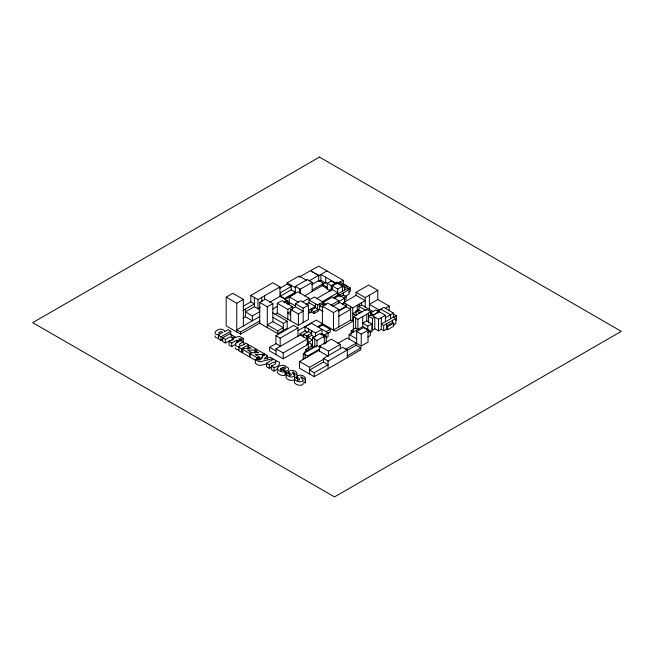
<?xml version="1.0" encoding="UTF-8"?>
<svg xmlns="http://www.w3.org/2000/svg" width="654" height="654" viewBox="0 0 654 654"><rect width="100%" height="100%" fill="white"/><g stroke="black" fill="none" stroke-linecap="round" stroke-linejoin="round"><path stroke-width="0.98" d="M303.203 383.457L303.186 383.963C301.208 387.086 292.649 384.274 294.578 380.653L294.578 377.137L297.521 378.543L297.521 380.301M214.888 335.837L215.387 337.309L218.411 338.388M235.203 347.617L235.702 349.064L238.873 350.143M277.566 370.859L277.206 372.028C278.432 374.873 282.291 375.911 285.193 375.396L285.193 371.873L282.773 370.189L280.893 369.853A1.815 1.046 0 0 1 280.501 368.627L280.95 368.227L286.378 371.366L287.834 370.393L288.496 369.608L288.488 368.071L284.629 365.602A4.823 2.788 0 0 0 281.58 365.373L278.849 366.256L277.206 368.504C278.432 371.349 282.291 372.388 285.193 371.873M294.079 375.004C295.24 370.123 289.174 371.529 294.872 375.126L294.856 375.633C292.878 378.756 284.318 375.944 286.248 372.322L289.191 373.728C289.444 377.08 293.932 374.742 289.06 372.551A2.927 1.692 0 0 1 289.093 371.137C291.373 369.028 298.24 371.21 296.9 374.579L296.9 378.102L294.782 377.096M297.521 378.543C297.774 381.895 302.262 379.557 297.39 377.358A2.927 1.692 0 0 1 297.423 375.944C299.704 373.835 306.562 376.025 305.23 379.385L305.23 382.909L303.113 381.903M305.23 382.909L305.655 381.887L305.255 380.963M267.396 359.071L267.396 355.547L264.535 353.896L260.431 359.692L258.641 359.749L257.03 358.67L255.354 359.888L255.354 363.411L258.42 365.177L260.954 365.316L267.224 363.73M286.248 375.846C284.384 379.394 292.174 381.862 294.586 379.614M294.578 377.137C292.649 380.759 301.208 383.563 303.186 380.44L303.203 379.933C297.513 374.292 302.827 377.562 305.23 379.385M267.396 355.547L264.142 359.103L270.208 357.166L272.873 358.711L259.793 361.899L255.354 359.888M287.834 373.908L288.7 372.363L288.21 371.202M259.9 322.986L240.541 334.153L226.194 325.872L226.194 297.129L232.808 293.311L243.378 299.409L243.378 326.019M226.194 297.129L236.764 303.227L243.378 299.409M243.1 306.325L250.825 301.87L250.825 295.445L272.8 282.757L279.953 286.885L279.953 296.36L269.726 302.262M250.825 295.445L257.97 299.573L279.953 286.885M279.675 288.422L287.122 284.122L287.122 282.904L299.082 275.996L306.473 280.264M299.082 277.222L310.527 270.617L318.735 275.35L318.735 280.55L311.696 284.621M242.936 310.552L254.398 303.93L250.825 301.87M272.554 312.751L287.171 321.188L287.171 328.218L277.762 333.654L259.703 323.231L259.703 302.434L265.287 299.213L272.89 303.595L272.89 321.637L283.346 327.679L277.762 330.899L267.298 324.858L272.89 321.637M259.687 309.734L254.398 306.685L245.389 311.884L252.387 315.923L259.752 311.664M284.572 299.663L295.33 293.45L295.33 286.419L307.298 279.511L312.179 282.332L312.179 291.504M260.267 307.421L257.97 308.745L257.97 299.573M280.468 296.074L291.226 289.861L295.33 292.232L284.572 298.445L280.468 296.074L280.468 292.706L291.226 286.493L287.122 284.122M242.936 318.196L245.389 316.773L252.387 320.812L252.387 315.923M309.056 280.942L318.735 275.35M326.951 270.919L318.735 275.661L314.631 273.29M259.703 302.434L267.298 306.824L272.89 303.595M222.597 339.491L220.97 340.432L218.436 338.968L218.436 335.445L219.482 334.84C209.084 334.807 219.466 325.978 223.954 330.344A3.695 2.134 0 0 1 224.616 331.643L228.001 329.69L230.731 331.276L230.731 334.791M295.33 286.419L300.219 289.24L312.179 282.332M290.687 320.852L290.687 309.538L298.396 313.985L303.162 311.239L295.453 306.783L295.453 303.726L300.701 300.693L308.41 305.148L308.41 319.52L298.396 325.3L277.288 313.119L277.288 303.333L282.054 300.578L292.591 306.661L292.591 309.416M286.885 303.137L289.191 304.47L289.191 296.826L297.93 291.774L309.048 298.199L309.048 302.786L315.408 306.456L309.089 310.11L309.089 313.168L311.198 311.95L314.043 313.593L318.261 311.157L318.261 309.326L315.408 307.682L311.198 310.119L314.043 311.762L318.261 309.326M218.436 335.445L220.97 336.908L230.731 331.276M318.735 281.473L320.861 280.247L325.741 283.068L325.741 277.255M222.654 337.873L229.718 333.793L232.26 335.257L231.099 335.927L233.535 335.894L235.072 337.129L232.301 337.758C230.233 335.608 227.339 338.658 225.377 339.451L222.654 337.873L222.654 341.396L225.377 342.974L229.276 340.84L231.164 340.521M259.752 316.561L236.764 329.837L240.541 332.019L259.9 320.844M272.726 309.023L277.288 306.391M283.803 302.63L287.302 300.603L287.302 303.358M312.179 289.975L323.624 283.37L323.624 284.286M287.981 304.641L290.605 303.129L295.657 306.039M304.486 295.943L322.234 285.7L327.695 288.855L327.213 289.133L327.213 283.321L331.202 281.016L331.202 280.411M233.053 339.769L233.053 338.004L235.031 336.859L236.045 337.448L238.015 336.573L239.863 336.581L243.321 338.543L243.321 342.067M275.007 314.435L277.288 313.119M235.931 344.168L231.696 346.62L228.974 345.05L228.974 341.527L234.058 338.592L233.053 338.004M277.288 303.333L287.825 309.416L292.591 306.661M302.728 301.846L309.048 298.199M335.15 283.305L337.276 282.078L344.625 286.321L344.625 289.992M228.974 341.527L231.696 343.097L236.781 340.162L238.072 340.906L240.051 339.761L240.051 341.519M331.202 289.297L331.202 285.626L335.191 283.321L335.191 282.708M290.687 309.538L295.453 306.783M316.888 298.445L332.257 289.567L332.257 285.896L337.006 283.157L342.5 286.329L342.5 291.218M338.151 283.1L339.908 282.095L347.258 286.338L347.258 288.471L337.75 293.965L339.589 295.028L349.097 289.542L349.097 294.128L345.001 296.491M343.366 284.065L343.366 280.402L339.908 282.095M291.005 311.247L287.825 313.086L290.687 314.729M329.82 291.521L329.82 290.09L332.796 288.373M305.892 304.609L309.048 302.786M243.746 344.535L243.746 341.895C234.508 345.304 242.111 347.331 245.79 343.072L248.504 344.642L248.504 347.282M295.453 303.726L303.162 308.181L308.41 305.148M332.257 285.896L337.75 289.068L342.5 286.329M243.198 351.223L241.432 352.244L238.906 350.781L238.906 347.258L240.051 346.595C232.726 347.168 234.876 341.404 241.024 340.317L243.746 341.895M342.5 287.547L344.625 286.321M344.625 287.85L347.258 286.338M272.89 317.353L283.346 323.395L287.171 321.188M322.381 301.617L337.75 292.739L332.257 289.567M238.906 347.258L241.432 348.721L248.504 344.642M322.921 301.927L314.345 296.973L309.048 300.031L317.623 304.985L322.921 301.927L322.921 304.372M242.503 349.342L249.55 353.405L249.55 356.929L242.503 352.858L242.503 349.342L244.261 348.32L251.111 348.28L247.989 346.481L247.989 349.122M247.989 346.481L249.844 345.41L256.401 349.195L256.401 350.961M333.483 297.652L337.75 295.183L338.976 295.894M348.026 289.256L350.323 287.923L350.323 291.292L348.786 292.174M333.769 298.698L339.589 295.33L344.625 298.24L344.625 302.516L342.124 303.963M322.406 323.648L322.406 306.219L327.826 303.088L338.862 309.465L338.862 326.894M340.342 296.728L343.358 294.995L346.13 296.589L346.13 299.041L344.625 299.908M318.31 310.397L319.675 309.604L322.962 311.5M276.013 354.632L276.013 348.819L300.112 334.913L307.298 339.058L307.298 344.871L283.198 358.784L269.652 350.961L269.652 347.29L275.939 343.661L275.939 335.715L293.752 325.43L298.003 327.883L298.003 336.745M330.989 305.189L338.797 300.685L338.797 303.317M343.873 297.897L346.13 296.589M249.55 353.405L251.398 352.334L247.613 350.152L254.815 350.111L256.401 349.195M338.797 301.6L344.625 298.24M343.579 304.699L343.579 302.557L352.759 307.854L365.218 300.66L356.038 295.363L356.038 292.305L368.619 285.038L377.799 290.343L377.799 299.516L389.204 306.097L389.204 310.683M255.371 360.289L250.09 357.239L250.09 353.716L251.847 352.702L258.698 352.661L255.575 350.855L255.575 352.62M255.575 350.855L257.423 349.792L263.979 353.577L263.979 355.335M332.87 306.293L339.606 302.401L346.162 306.186L338.592 310.56M275.939 335.715L280.19 338.167L298.003 327.883M343.579 302.557L356.307 295.207M298.085 330.572L316.266 320.076L335.559 331.243L352.759 321.31L352.759 307.854M300.112 334.913L300.112 333.687L305.009 330.859L305.009 326.886L311.369 323.215L328.071 332.821L328.071 336.802L326.321 337.807M322.406 306.219L333.45 312.596L338.862 309.465M258.984 360.24L258.984 356.716L255.191 354.525L262.401 354.493L263.979 353.577M250.09 353.716L257.128 357.787L258.984 356.716M338.592 311.173L346.162 306.8L350.65 309.391L338.862 316.193M356.038 292.305L365.218 297.603L377.799 290.343M303.701 334.235L308.606 331.406L311.672 333.172L306.767 336.001L303.701 334.235L303.701 336.982M317.484 326.714L322.618 323.746L322.618 324.973L330.188 329.338L330.188 332.093L327.621 333.573M318.343 327.441L322.618 324.973M373.074 311.517L361.597 304.895L358.989 306.399L366.052 310.478M305.009 326.886L315.596 332.992L321.956 329.322L321.956 333.605L326.191 336.05L326.191 342.778L324.597 343.693M314.811 337.129L311.672 335.314L308.026 337.415L311.958 339.688L311.958 340.293L308.312 342.402L308.312 348.206M276.013 348.819L283.198 352.972L307.298 339.058M356.168 315.719L356.168 310.822L358.098 309.71L361.801 311.852M271.827 366.853L269.284 368.325L266.57 366.755L266.57 363.232L273.642 359.152L276.168 360.607L275.015 361.278C282.34 360.697 280.214 366.461 274.051 367.548L271.328 365.978L271.328 369.502L274.051 371.071L277.795 368.913M356.561 311.468L352.759 313.667L355.809 315.424M377.799 299.516L369.379 304.38L379.909 310.454M305.819 351.247L305.819 349.408L311.288 346.252L312.547 346.988L312.547 337.816L319.831 333.605L324.335 336.205L324.335 344.11M320.362 334.521L321.956 333.605M325.913 331.807L330.188 329.338M266.57 363.232L269.284 364.801C272.955 360.55 280.566 362.578 271.328 365.978M353.389 330.409L353.389 316.708L366.371 309.219L370.867 311.819L370.867 314.876L378.527 319.299L385.41 315.318L385.41 321.743M306.767 344.568L308.026 343.841L308.026 335.273M323.697 335.347L328.071 332.821M352.759 321.31L350.65 320.092L333.45 330.025L333.45 312.596M312.547 337.816L317.051 340.407L324.335 336.205M323.804 337.431L326.191 336.05M353.389 316.708L357.893 319.307L370.867 311.819M316.299 347.012L314.803 346.146L304.813 351.909L304.813 353.847M303.284 359.291L303.284 353.561L317.051 345.606L320.444 347.568M370.867 314.876L368.562 316.209L372.469 318.473L374.783 317.133L374.783 328.758L378.527 330.916L381.29 329.322L383.669 330.695L386.465 329.076L387.593 329.73L393.7 326.207L393.7 323.15L392.572 322.496L386.465 326.019L387.593 326.673L393.7 323.15M377.333 311.116L383.906 307.323L393.438 313.135L393.438 317.411L396.357 315.735L396.357 320.623M319.569 351.214L319.569 346.015L331.365 339.205L340.317 344.372L340.317 348.647M372.175 315.629L379.058 311.656L385.41 315.318M379.058 311.958L375.682 310.012L370.466 313.021L373.835 314.975L379.058 311.656M385.672 308.14L389.204 306.097M371.864 323.82L366.796 320.893L362.725 323.248L367.793 326.166L371.864 323.82L371.864 331.766L370.229 332.706M351.247 334.308L351.247 330.638L355.645 328.104L357.893 329.403L357.893 319.307M303.284 353.561L307.519 356.005L319.888 348.86M302.287 359.594L305.099 357.975L305.099 354.607M346.89 350.658L356.209 345.279L360.836 347.953L360.836 349.792L314.231 376.696L299.573 368.235L299.573 361.507L318.49 350.585L327.703 355.907M349.105 339.058L349.105 334.472L362.725 326.608L370.311 330.989L370.311 335.576L367.752 337.047M356.692 343.44L356.692 331.513L363.501 327.58L368.047 330.205L368.047 342.132L361.237 346.064L347.266 337.979L337.546 343.587M385.41 317.77L393.438 313.135M319.569 346.015L328.521 351.173L340.317 344.372M356.692 331.513L361.237 334.137L368.047 330.205M367.752 332.461L370.311 330.989M323.452 362.054L328.079 364.728L314.231 372.723L309.604 370.05L323.452 362.054L323.452 358.384L342.655 347.299L347.29 349.972L347.29 357.615M374.783 328.758L372.469 330.09L372.469 318.473M299.573 361.507L309.604 367.295L323.452 359.299M395.825 318.482L393.438 317.108L381.29 324.122L383.669 325.496L395.825 318.482L395.825 323.681L393.381 325.087M345.198 349.498L356.209 343.137L356.209 345.279M323.452 358.384L328.079 361.057L347.29 349.972M347.29 355.776L360.836 347.953M240.051 339.761L238.759 339.017L240.034 338.584L241.383 339.312L243.321 338.543M258.796 358.032L262.401 358.008L262.401 354.493M294.079 373.238L296.9 374.579M343.366 280.402L318.735 266.178L310.527 270.617M342.998 283.697L350.323 287.923M393.708 314.206L396.357 315.735M347.258 288.471L349.097 289.542M336.581 283.517L320.861 274.435L320.861 280.86M380.783 309.129L390.577 314.787L390.577 318.76M331.202 281.016L336.393 284.024M311.353 271.394L312.988 272.342M331.202 285.626L325.741 282.454L322.234 284.474L327.695 287.629M318.735 280.55L323.624 283.37M329.82 290.09L331.21 290.899M327.213 289.133L329.6 290.515M338.797 300.685L332.461 297.022L322.921 302.532L326.199 304.429M356.168 310.822L359.88 312.964M287.122 282.904L295.33 287.646M325.381 305.181L322.921 303.758L319.675 305.631L322.962 307.527M351.247 330.638L353.495 331.938M289.191 296.826L298.6 302.254M349.105 334.472L356.692 338.854M279.953 296.36L287.302 300.603M285.348 300.104L289.191 302.328M305.009 330.859L307.887 332.518M300.112 333.687L303.701 335.764M308.312 342.402L312.547 344.846M305.819 349.408L308.459 350.928M275.939 343.661L280.19 346.113L280.19 338.167M269.652 347.29L276.013 350.961M284.825 373.99L286.378 374.889M392.572 320.354L392.572 322.496M387.593 326.673L387.593 329.73M386.465 323.885L386.465 329.076M383.669 325.496L383.669 330.695M381.29 317.705L381.29 329.322M378.527 319.299L378.527 330.916M369.379 295.199L369.379 309.882M368.562 313.152L368.562 322.986M367.793 326.166L367.793 329.534M366.796 314.165L366.796 320.893M365.218 297.603L365.218 307.388M362.725 316.52L362.725 326.608M361.597 302.753L361.597 304.895M361.237 334.137L361.237 346.064M358.989 304.257L358.989 310.985M357.321 305.222L357.321 311.034M355.645 318.007L355.645 328.104M350.65 306.636L350.65 320.092M346.162 304.053L346.162 306.8M343.358 292.853L343.358 294.995M339.589 295.028L339.589 296.246M337.75 289.068L337.75 295.183M328.521 351.173L328.521 356.373M328.079 361.057L328.079 368.701M322.234 284.171L322.234 285.7M319.675 303.791L319.675 309.604M318.49 349.669L318.49 350.585M317.623 304.985L317.623 308.958M317.051 340.407L317.051 345.606M315.596 332.992L315.596 336.418M315.408 303.709L315.408 307.682M314.803 339.115L314.803 346.146M314.231 372.723L314.231 376.696M314.043 311.762L314.043 313.593M311.672 330.728L311.672 335.314M311.288 344.118L311.288 346.252M311.198 308.892L311.198 311.95M309.604 367.295L309.604 374.023M308.606 328.954L308.606 331.406M307.519 356.005L307.519 356.921M306.767 336.001L306.767 338.756M303.162 308.181L303.162 322.553M300.219 289.24L300.219 293.319M299.949 289.084L299.949 293.098M298.396 313.985L298.396 325.3M291.226 285.275L291.226 289.861M289.191 373.728L289.191 375.494M287.825 309.416L287.825 319.201M286.378 371.366L286.378 373.123M283.346 323.395L283.346 330.433M283.198 352.972L283.198 358.784M280.95 368.227L280.95 370.867M277.762 330.899L277.762 333.654M274.051 367.548L274.051 371.071M269.284 364.801L269.284 368.325M267.298 306.824L267.298 327.613M264.617 295.739L264.617 299.532M264.535 353.896L264.535 355.653M261.796 297.366L261.796 301.445M257.128 357.787L257.128 359.545M254.815 350.111L254.815 352.751M254.398 297.513L254.398 306.685M245.389 309.129L245.389 316.773M241.383 339.312L241.383 341.077M241.432 348.721L241.432 352.244M240.541 332.019L240.541 334.153M238.072 340.906L238.072 342.663M236.764 303.227L236.764 331.97M236.781 340.162L236.781 342.802M232.301 337.758L232.301 340.399M231.696 343.097L231.696 346.62M225.377 339.451L225.377 342.974M220.97 336.908L220.97 340.432M285.626 368.128L284.923 369.019L282.25 367.483L284.351 367.147L285.626 368.128M222.703 332.363L220.145 333.851L218.452 332.886L221.036 331.382L222.703 332.363M319.487 157.091L32.7 322.659L334.513 496.909L621.3 331.341L319.487 157.091"/></g></svg>
